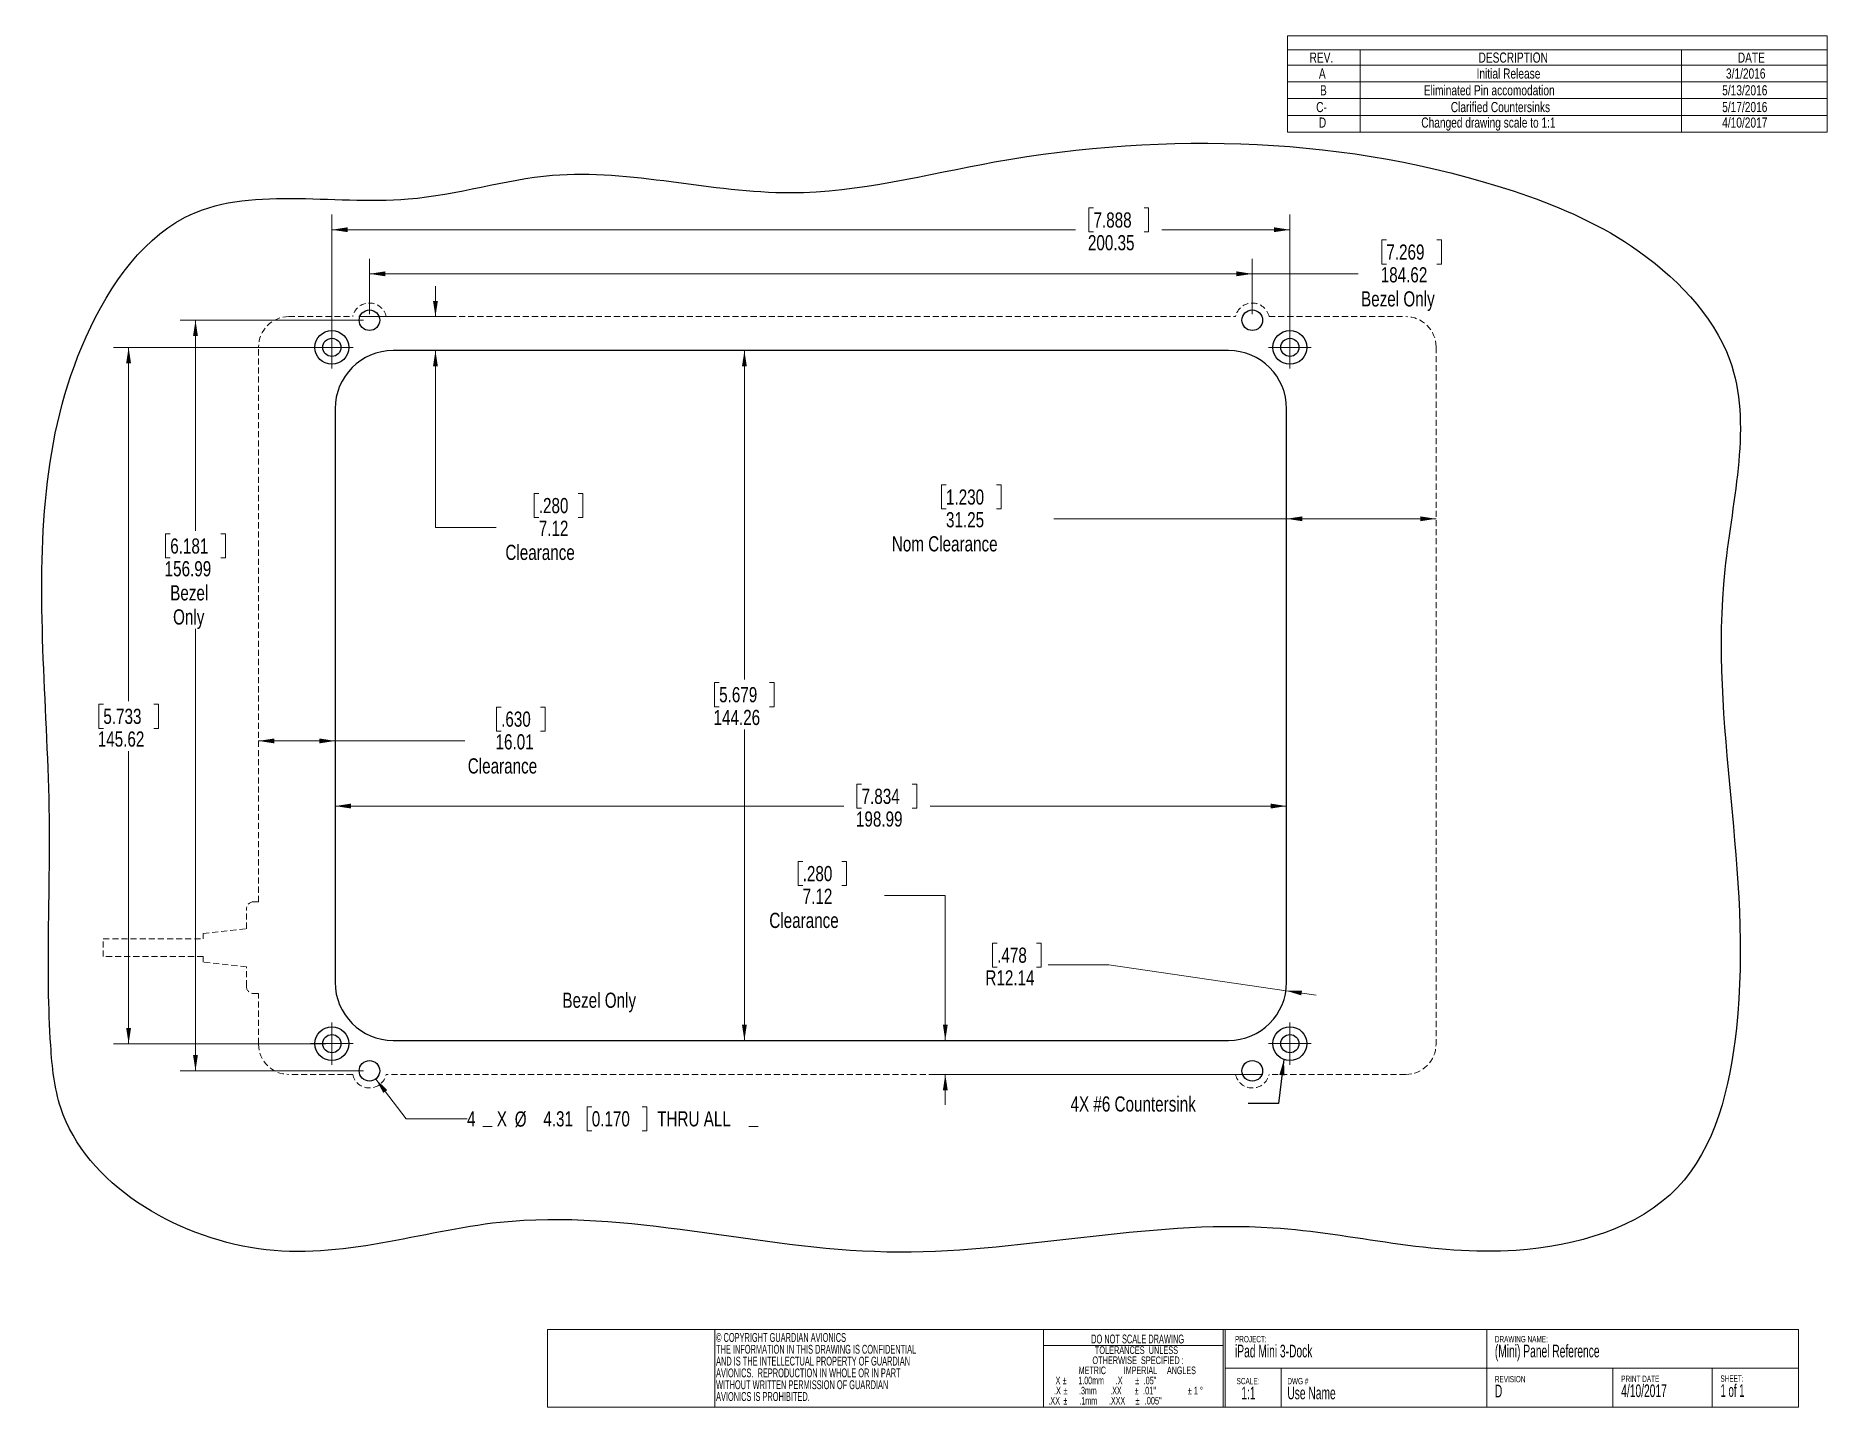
# Model space of a CAD drawing. Header units: millimetres. Extents: x 22 to 397, y 10 to 297.
import ezdxf

# ---------------------------------------------------------------- set-up
doc = ezdxf.new("R2010")
doc.units = ezdxf.units.MM
doc.linetypes.add('HIDDEN', pattern=[1.905, 1.27, -0.635])
doc.styles.add('SLDTEXTSTYLE0', font='TXT', dxfattribs={"width": 0.605})
doc.styles.add('SLDTEXTSTYLE1', font='TXT', dxfattribs={"width": 0.57})
doc.styles.add('SLDTEXTSTYLE2', font='TXT', dxfattribs={"width": 0.561765})
doc.styles.add('SLDTEXTSTYLE3', font='TXT', dxfattribs={"width": 0.56})
doc.styles.add('SLDTEXTSTYLE4', font='TXT', dxfattribs={"width": 0.5525})
doc.styles.add('SLDTEXTSTYLE5', font='TXT', dxfattribs={"width": 0.75})
doc.dimstyles.new('SLDDIMSTYLE0', dxfattribs={"dimtxt": 3.175, "dimasz": 3.302, "dimexe": 0, "dimexo": 0.0625, "dimgap": 0.79375, "dimtad": 0, "dimtih": 1, "dimtoh": 1, "dimrnd": 1e-09, "dimzin": 12, "dimdsep": 46, "dimtxsty": 'SLDTEXTSTYLE5', "dimsah": 1, "dimcen": 0.09, "dimadec": 0, "dimazin": 3, "dimtfac": 1, "dimtofl": 0, "dimtmove": 0, "dimatfit": 3, "dimfxl": 1, "dimfrac": 2, "dimtolj": 1, "dimtzin": 12, "dimarcsym": 0})
doc.dimstyles.new('SLDDIMSTYLE1', dxfattribs={"dimtxt": 3.175, "dimasz": 3.302, "dimexe": 0, "dimexo": 0.0625, "dimgap": 0.79375, "dimtad": 0, "dimtih": 1, "dimtoh": 1, "dimrnd": 1e-09, "dimzin": 12, "dimdsep": 46, "dimtxsty": 'SLDTEXTSTYLE5', "dimsah": 1, "dimcen": 0.09, "dimadec": 0, "dimazin": 3, "dimtfac": 1, "dimtmove": 0, "dimatfit": 0, "dimfxl": 1, "dimfrac": 2, "dimtolj": 1, "dimtzin": 12, "dimarcsym": 0})
doc.dimstyles.new('SLDDIMSTYLE2', dxfattribs={"dimtxt": 3.175, "dimasz": 3.302, "dimexe": 0, "dimexo": 0.0625, "dimgap": 0.79375, "dimtad": 0, "dimtih": 1, "dimtoh": 1, "dimrnd": 1e-09, "dimzin": 12, "dimdsep": 46, "dimtxsty": 'SLDTEXTSTYLE5', "dimsah": 1, "dimcen": 0, "dimadec": 0, "dimazin": 3, "dimtfac": 1, "dimtofl": 0, "dimtmove": 1, "dimatfit": 3, "dimfxl": 1, "dimfrac": 2, "dimtolj": 1, "dimtzin": 12, "dimarcsym": 0})
doc.dimstyles.new('SLDDIMSTYLE3', dxfattribs={"dimtxt": 3.175, "dimasz": 3.302, "dimexe": 0, "dimexo": 0.0625, "dimgap": 0.79375, "dimtad": 0, "dimtih": 1, "dimtoh": 1, "dimrnd": 1e-09, "dimzin": 4, "dimdsep": 46, "dimtxsty": 'SLDTEXTSTYLE5', "dimsah": 1, "dimcen": 0, "dimadec": 0, "dimazin": 1, "dimtfac": 1, "dimtofl": 0, "dimtmove": 0, "dimatfit": 3, "dimfxl": 1, "dimfrac": 2, "dimtolj": 1, "dimtzin": 12, "dimarcsym": 0})
doc.dimstyles.new('SLDDIMSTYLE4', dxfattribs={"dimtxt": 0.18, "dimasz": 3.302, "dimexe": 0, "dimexo": 0.0625, "dimgap": 0, "dimtad": 0, "dimtih": 1, "dimtoh": 1, "dimdec": 0, "dimrnd": 1e-09, "dimzin": 0, "dimdsep": 46, "dimtxsty": 'Standard', "dimsah": 1, "dimcen": 0.09, "dimadec": 0, "dimazin": 0, "dimtfac": 3.302, "dimtdec": 0, "dimtofl": 0, "dimtmove": 0, "dimatfit": 3, "dimfxl": 1, "dimfrac": 2, "dimtolj": 1, "dimtzin": 0, "dimarcsym": 0})

# ---------------------------------------------------------------- blocks, each defined once
blk = doc.blocks.new('SW_NOTE_0')
at = {"color": 0, "linetype": 'Continuous', "lineweight": 0, "char_height": 1.8521, "attachment_point": 1, "style": 'SLDTEXTSTYLE0'}
for s, insert in [('© COPYRIGHT GUARDIAN AVIONICS', (0, 2.39)), ('AND IS THE INTELLECTUAL PROPERTY OF GUARDIAN', (0, -2.55)), ('THE INFORMATION IN THIS DRAWING IS CONFIDENTIAL', (0, -0.08)), ('AVIONICS.  REPRODUCTION IN WHOLE OR IN PART', (0, -5.02)), ('WITHOUT WRITTEN PERMISSION OF GUARDIAN', (0, -7.49)), ('AVIONICS IS PROHIBITED.', (0, -9.96))]:
    blk.add_mtext(s, dxfattribs=dict(at, insert=insert))
blk = doc.blocks.new('SW_NOTE_1')
at = {"color": 0, "linetype": 'Continuous', "lineweight": 0, "attachment_point": 1, "style": 'SLDTEXTSTYLE0'}
for s, insert, char_height in [('4/10/2017', (0, -0.12), 2.646), ('PRINT DATE', (0, 1.71), 1.323)]:
    blk.add_mtext(s, dxfattribs=dict(at, insert=insert, char_height=char_height))
blk = doc.blocks.new('SW_NOTE_2')
at = {"color": 0, "linetype": 'Continuous', "lineweight": 0, "attachment_point": 1, "style": 'SLDTEXTSTYLE0'}
for s, insert, char_height in [('DRAWING NAME:', (0, 1.71), 1.3229), ('(Mini) Panel Reference', (0, -0.12), 2.6458)]:
    blk.add_mtext(s, dxfattribs=dict(at, insert=insert, char_height=char_height))
blk = doc.blocks.new('SW_NOTE_3')
at = {"color": 0, "linetype": 'Continuous', "lineweight": 0, "attachment_point": 1}
for s, insert, char_height, style in [('SHEET:', (0, 1.71), 1.323, 'SLDTEXTSTYLE0'), ('1 of 1', (0, -0.12), 2.646, 'SLDTEXTSTYLE1')]:
    blk.add_mtext(s, dxfattribs=dict(at, insert=insert, char_height=char_height, style=style))
blk = doc.blocks.new('SW_NOTE_4')
at = {"color": 0, "linetype": 'Continuous', "lineweight": 0, "attachment_point": 1, "style": 'SLDTEXTSTYLE0'}
for s, insert, char_height in [('REVISION', (0, 1.71), 1.323), ('D', (0, -0.12), 2.65)]:
    blk.add_mtext(s, dxfattribs=dict(at, insert=insert, char_height=char_height))
blk = doc.blocks.new('SW_NOTE_5')
at = {"color": 0, "linetype": 'Continuous', "lineweight": 0, "attachment_point": 1, "style": 'SLDTEXTSTYLE0'}
for s, insert, char_height in [('DWG #', (0, 1.71), 1.323), ('Use Name', (0, -0.12), 2.646)]:
    blk.add_mtext(s, dxfattribs=dict(at, insert=insert, char_height=char_height))
blk = doc.blocks.new('SW_NOTE_6')
at = {"color": 0, "linetype": 'Continuous', "lineweight": 0, "attachment_point": 2}
for s, insert, char_height, style in [('DO NOT SCALE DRAWING', (15.77, 2.39), 1.8521, 'SLDTEXTSTYLE0'), ('OTHERWISE  SPECIFIED :', (15.87, -2.19), 1.5875, 'SLDTEXTSTYLE0'), ('TOLERANCES  UNLESS', (15.53, -0.07), 1.5875, 'SLDTEXTSTYLE0'), ('X', (-0.89, -6.42), 1.59, 'SLDTEXTSTYLE0'), ('%%p', (0.52, -6.42), 1.587, 'SLDTEXTSTYLE0'), ('1.00mm      .X', (7.99, -6.42), 1.5875, 'SLDTEXTSTYLE3'), ('METRIC         IMPERIAL     ANGLES', (15.7, -4.3), 1.5875, 'SLDTEXTSTYLE2'), ('%%p', (15.68, -6.42), 1.587, 'SLDTEXTSTYLE0'), ('.05"', (18.36, -6.42), 1.587, 'SLDTEXTSTYLE0'), ('.XX', (-1.69, -10.65), 1.587, 'SLDTEXTSTYLE0'), ('.X', (-0.99, -8.54), 1.587, 'SLDTEXTSTYLE0'), ('%%p', (0.66, -10.65), 1.587, 'SLDTEXTSTYLE0'), ('%%p', (0.68, -8.54), 1.587, 'SLDTEXTSTYLE0'), ('.3mm       .XX', (7.98, -8.54), 1.5875, 'SLDTEXTSTYLE4'), ('.1mm      .XXX', (8.38, -10.65), 1.5875, 'SLDTEXTSTYLE3'), ('%%p', (15.58, -8.54), 1.587, 'SLDTEXTSTYLE0'), ('%%p', (15.75, -10.65), 1.587, 'SLDTEXTSTYLE0'), ('.01"', (18.26, -8.54), 1.587, 'SLDTEXTSTYLE0'), ('.005"', (19.03, -10.65), 1.587, 'SLDTEXTSTYLE0'), ('%%p', (26.67, -8.54), 1.587, 'SLDTEXTSTYLE0'), ('1', (27.96, -8.54), 1.59, 'SLDTEXTSTYLE0'), ('%%d', (29.12, -8.54), 1.587, 'SLDTEXTSTYLE0')]:
    blk.add_mtext(s, dxfattribs=dict(at, insert=insert, char_height=char_height, style=style))
blk = doc.blocks.new('SW_NOTE_7')
at = {"color": 0, "linetype": 'Continuous', "lineweight": 0, "attachment_point": 1, "style": 'SLDTEXTSTYLE0'}
for s, insert, char_height in [('SCALE:', (0, 1.71), 1.323), ('1:1', (0.99, -0.12), 2.646)]:
    blk.add_mtext(s, dxfattribs=dict(at, insert=insert, char_height=char_height))
blk = doc.blocks.new('SW_NOTE_8')
at = {"color": 0, "linetype": 'Continuous', "lineweight": 0, "attachment_point": 1, "style": 'SLDTEXTSTYLE0'}
for s, insert, char_height in [('PROJECT:', (0, 1.71), 1.323), ('iPad Mini 3-Dock', (0, -0.12), 2.6458)]:
    blk.add_mtext(s, dxfattribs=dict(at, insert=insert, char_height=char_height))
blk = doc.blocks.new('SW_TABLEANNOTATION_0')
at = {"color": 0, "linetype": 'Continuous', "lineweight": 18}
for p, q in [((0, 0), (0, -20.15)), ((112.87, 0), (0, 0)), ((112.87, -20.15), (112.87, 0)), ((0, -2.95), (112.87, -2.95)), ((15.24, -2.95), (15.24, -6.13)), ((82.39, -2.95), (82.39, -6.13)), ((0, -6.13), (112.87, -6.13)), ((15.24, -6.13), (15.24, -20.15)), ((82.39, -6.13), (82.39, -20.15)), ((0, -9.63), (112.87, -9.63)), ((0, -13.14), (112.87, -13.14)), ((0, -16.64), (112.87, -16.64)), ((0, -20.15), (112.87, -20.15))]:
    blk.add_line(p, q, dxfattribs=at)
at = {"color": 0, "linetype": 'Continuous', "lineweight": 18, "attachment_point": 1, "style": 'SLDTEXTSTYLE5'}
for s, insert, char_height in [('REV.', (4.63, -3.49), 2.117), ('DESCRIPTION', (39.96, -3.49), 2.1167), ('DATE', (94.18, -3.49), 2.117), ('A', (6.58, -6.83), 2.12), ('Initial Release', (39.56, -6.83), 2.1167), ('3/1/2016', (91.71, -6.83), 2.117), ('B', (6.81, -10.33), 2.12), ('Eliminated Pin accomodation', (28.51, -10.33), 2.1167), ('5/13/2016', (90.92, -10.33), 2.117), ('C-', (6.01, -13.84), 2.117), ('Clarified Countersinks', (34.16, -13.84), 2.1167), ('5/17/2016', (90.92, -13.84), 2.117), ('D', (6.57, -17.08), 2.12), ('Changed drawing scale to 1:1', (27.99, -17.08), 2.1167), ('4/10/2017', (90.92, -17.08), 2.117)]:
    blk.add_mtext(s, dxfattribs=dict(at, insert=insert, char_height=char_height))
blk = doc.blocks.new('_D')
at = {"color": 7, "linetype": 'Continuous', "lineweight": 18}
for p, q in [((194.67, 140.15), (193.7, 140.15)), ((193.7, 140.15), (193.7, 135.11)), ((205.22, 140.15), (206.19, 140.15)), ((206.19, 140.15), (206.19, 135.11)), ((84.56, 135.57), (190.92, 135.57)), ((193.7, 135.11), (194.67, 135.11)), ((206.19, 135.11), (205.22, 135.11)), ((283.55, 135.57), (208.98, 135.57))]:
    blk.add_line(p, q, dxfattribs=at)
for points in [[(84.56, 135.57), (87.87, 135.07), (87.87, 136.08)], [(283.55, 135.57), (280.25, 136.08), (280.25, 135.07)]]:
    blk.add_solid(points, dxfattribs=at)
at = {"color": 7, "linetype": 'Continuous', "lineweight": 18, "char_height": 3.175, "attachment_point": 1, "style": 'SLDTEXTSTYLE5'}
for s, insert in [('7.834', (194.67, 139.2)), ('198.99', (193.49, 134.45))]:
    blk.add_mtext(s, dxfattribs=dict(at, insert=insert))
blk = doc.blocks.new('_D_1')
at = {"color": 7, "linetype": 'Continuous', "lineweight": 18}
for p, q in [((170.16, 230.82), (170.16, 162.05)), ((164.88, 161.4), (163.92, 161.4)), ((163.92, 161.4), (163.92, 156.36)), ((175.44, 161.4), (176.41, 161.4)), ((176.41, 161.4), (176.41, 156.36)), ((163.92, 156.36), (164.88, 156.36)), ((176.41, 156.36), (175.44, 156.36)), ((170.16, 86.57), (170.16, 151.61))]:
    blk.add_line(p, q, dxfattribs=at)
for points in [[(170.16, 230.82), (169.65, 227.52), (170.67, 227.52)], [(170.16, 86.57), (170.67, 89.87), (169.65, 89.87)]]:
    blk.add_solid(points, dxfattribs=at)
at = {"color": 7, "linetype": 'Continuous', "lineweight": 18, "char_height": 3.175, "attachment_point": 1, "style": 'SLDTEXTSTYLE5'}
for s, insert in [('5.679', (164.88, 160.46)), ('144.26', (163.71, 155.7))]:
    blk.add_mtext(s, dxfattribs=dict(at, insert=insert))
blk = doc.blocks.new('_D_2')
at = {"color": 7, "linetype": 'Continuous', "lineweight": 18}
for p, q in [((212.32, 202.75), (211.35, 202.75)), ((211.35, 202.75), (211.35, 197.71)), ((222.87, 202.75), (223.84, 202.75)), ((223.84, 202.75), (223.84, 197.71)), ((211.35, 197.71), (212.32, 197.71)), ((223.84, 197.71), (222.87, 197.71)), ((283.55, 195.66), (234.85, 195.66)), ((314.8, 195.66), (283.55, 195.66))]:
    blk.add_line(p, q, dxfattribs=at)
for points in [[(283.55, 195.66), (286.86, 195.15), (286.86, 196.16)], [(314.8, 195.66), (311.5, 196.16), (311.5, 195.15)]]:
    blk.add_solid(points, dxfattribs=at)
at = {"color": 7, "linetype": 'Continuous', "lineweight": 18, "char_height": 3.175, "attachment_point": 1, "style": 'SLDTEXTSTYLE5'}
for s, insert in [('1.230', (212.32, 201.8)), ('31.25', (212.32, 197.05)), ('Nom Clearance', (200.99, 192.01))]:
    blk.add_mtext(s, dxfattribs=dict(at, insert=insert))
blk = doc.blocks.new('_D_3')
at = {"color": 7, "linetype": 'Continuous', "lineweight": 18}
for p, q in [((119.29, 156.29), (118.32, 156.29)), ((118.32, 156.29), (118.32, 151.25)), ((127.5, 156.29), (128.47, 156.29)), ((128.47, 156.29), (128.47, 151.25)), ((118.32, 151.25), (119.29, 151.25)), ((128.47, 151.25), (127.5, 151.25)), ((68.56, 149.2), (84.56, 149.2)), ((84.56, 149.2), (111.67, 149.2))]:
    blk.add_line(p, q, dxfattribs=at)
for points in [[(68.56, 149.2), (71.86, 148.69), (71.86, 149.71)], [(84.56, 149.2), (81.26, 149.71), (81.26, 148.69)]]:
    blk.add_solid(points, dxfattribs=at)
at = {"color": 7, "linetype": 'Continuous', "lineweight": 18, "char_height": 3.175, "attachment_point": 1, "style": 'SLDTEXTSTYLE5'}
for s, insert in [('.630', (119.29, 155.35)), ('16.01', (118.12, 150.6)), ('Clearance', (112.31, 145.56))]:
    blk.add_mtext(s, dxfattribs=dict(at, insert=insert))
blk = doc.blocks.new('_D_4')
at = {"color": 7, "linetype": 'Continuous', "lineweight": 18}
for p, q in [((105.55, 237.94), (105.55, 244.29)), ((89.51, 237.94), (108.72, 237.94)), ((105.55, 193.87), (105.55, 230.82)), ((127.16, 200.96), (126.19, 200.96)), ((126.19, 200.96), (126.19, 195.92)), ((135.37, 200.96), (136.34, 200.96)), ((136.34, 200.96), (136.34, 195.92)), ((126.19, 195.92), (127.16, 195.92)), ((136.34, 195.92), (135.37, 195.92)), ((118.25, 193.87), (105.55, 193.87))]:
    blk.add_line(p, q, dxfattribs=at)
for points in [[(105.55, 237.94), (106.06, 241.24), (105.04, 241.24)], [(105.55, 230.82), (105.04, 227.52), (106.06, 227.52)]]:
    blk.add_solid(points, dxfattribs=at)
at = {"color": 7, "linetype": 'Continuous', "lineweight": 18, "char_height": 3.175, "attachment_point": 1, "style": 'SLDTEXTSTYLE5'}
for s, insert in [('.280', (127.16, 200.01)), ('7.12', (127.16, 195.26)), ('Clearance', (120.18, 190.22))]:
    blk.add_mtext(s, dxfattribs=dict(at, insert=insert))
blk = doc.blocks.new('_D_5')
at = {"color": 7, "linetype": 'Continuous', "lineweight": 18}
for p, q in [((182.35, 123.99), (181.38, 123.99)), ((181.38, 123.99), (181.38, 118.95)), ((190.56, 123.99), (191.53, 123.99)), ((191.53, 123.99), (191.53, 118.95)), ((181.38, 118.95), (182.35, 118.95)), ((191.53, 118.95), (190.56, 118.95)), ((199.47, 116.9), (212.17, 116.9)), ((212.17, 116.9), (212.17, 86.57)), ((278.61, 79.45), (209, 79.45)), ((212.17, 79.45), (212.17, 73.1))]:
    blk.add_line(p, q, dxfattribs=at)
for points in [[(212.17, 86.57), (212.68, 89.87), (211.67, 89.87)], [(212.17, 79.45), (211.67, 76.15), (212.68, 76.15)]]:
    blk.add_solid(points, dxfattribs=at)
at = {"color": 7, "linetype": 'Continuous', "lineweight": 18, "char_height": 3.175, "attachment_point": 1, "style": 'SLDTEXTSTYLE5'}
for s, insert in [('.280', (182.35, 123.04)), ('7.12', (182.35, 118.29)), ('Clearance', (175.37, 113.25))]:
    blk.add_mtext(s, dxfattribs=dict(at, insert=insert))
blk = doc.blocks.new('_D_6')
at = {"color": 7, "linetype": 'Continuous', "lineweight": 18}
for p, q in [((83.88, 232.78), (83.88, 259.29)), ((243.17, 260.69), (242.21, 260.69)), ((242.21, 260.69), (242.21, 255.65)), ((253.73, 260.69), (254.7, 260.69)), ((254.7, 260.69), (254.7, 255.65)), ((284.24, 232.78), (284.24, 259.29)), ((83.88, 256.11), (239.42, 256.11)), ((242.21, 255.65), (243.17, 255.65)), ((254.7, 255.65), (253.73, 255.65)), ((284.24, 256.11), (257.48, 256.11))]:
    blk.add_line(p, q, dxfattribs=at)
for points in [[(83.88, 256.11), (87.18, 255.61), (87.18, 256.62)], [(284.24, 256.11), (280.93, 256.62), (280.93, 255.61)]]:
    blk.add_solid(points, dxfattribs=at)
at = {"color": 7, "linetype": 'Continuous', "lineweight": 18, "char_height": 3.175, "attachment_point": 1, "style": 'SLDTEXTSTYLE5'}
for s, insert in [('7.888', (243.17, 259.74)), ('200.35', (242, 254.99))]:
    blk.add_mtext(s, dxfattribs=dict(at, insert=insert))
blk = doc.blocks.new('_D_7')
at = {"color": 7, "linetype": 'Continuous', "lineweight": 18}
for p, q in [((82.61, 231.51), (38.21, 231.51)), ((41.38, 231.51), (41.38, 157.52)), ((36.1, 156.87), (35.13, 156.87)), ((35.13, 156.87), (35.13, 151.83)), ((46.66, 156.87), (47.63, 156.87)), ((47.63, 156.87), (47.63, 151.83)), ((35.13, 151.83), (36.1, 151.83)), ((47.63, 151.83), (46.66, 151.83)), ((41.38, 85.88), (41.38, 147.08)), ((82.61, 85.88), (38.21, 85.88))]:
    blk.add_line(p, q, dxfattribs=at)
for points in [[(41.38, 231.51), (40.87, 228.2), (41.89, 228.2)], [(41.38, 85.88), (41.89, 89.19), (40.87, 89.19)]]:
    blk.add_solid(points, dxfattribs=at)
at = {"color": 7, "linetype": 'Continuous', "lineweight": 18, "char_height": 3.175, "attachment_point": 1, "style": 'SLDTEXTSTYLE5'}
for s, insert in [('5.733', (36.1, 155.93)), ('145.62', (34.93, 151.18))]:
    blk.add_mtext(s, dxfattribs=dict(at, insert=insert))
blk = doc.blocks.new('_D_8')
at = {"color": 7, "linetype": 'Continuous', "lineweight": 18}
for p, q in [((223.03, 106.93), (222.07, 106.93)), ((222.07, 106.93), (222.07, 101.89)), ((231.24, 106.93), (232.21, 106.93)), ((232.21, 106.93), (232.21, 101.89)), ((222.07, 101.89), (223.03, 101.89)), ((232.21, 101.89), (231.24, 101.89)), ((246.4, 102.36), (233.7, 102.36)), ((283.43, 96.96), (246.4, 102.36)), ((283.43, 96.96), (289.71, 96.04))]:
    blk.add_line(p, q, dxfattribs=at)
blk.add_solid([(283.43, 96.96), (286.62, 95.98), (286.77, 96.98)], dxfattribs=at)
at = {"color": 7, "linetype": 'Continuous', "lineweight": 18, "char_height": 3.175, "attachment_point": 1, "style": 'SLDTEXTSTYLE5'}
for s, insert in [('.478', (223.03, 105.98)), ('R12.14', (220.57, 101.23))]:
    blk.add_mtext(s, dxfattribs=dict(at, insert=insert))
blk = doc.blocks.new('_D_9')
at = {"color": 7, "linetype": 'Continuous', "lineweight": 18}
for p, q in [((93.06, 78.49), (99.46, 70.18)), ((138.24, 72.7), (137.27, 72.7)), ((137.27, 72.7), (137.27, 67.66)), ((148.79, 72.7), (149.76, 72.7)), ((149.76, 72.7), (149.76, 67.66)), ((99.46, 70.18), (112.16, 70.18)), ((116.44, 68.54), (115.47, 68.54)), ((115.47, 68.54), (116.44, 68.54)), ((116.44, 68.54), (117.41, 68.54)), ((117.41, 68.54), (116.44, 68.54)), ((137.27, 67.66), (138.24, 67.66)), ((149.76, 67.66), (148.79, 67.66)), ((172.09, 68.54), (171.12, 68.54)), ((171.12, 68.54), (172.09, 68.54)), ((172.09, 68.54), (173.06, 68.54)), ((173.06, 68.54), (172.09, 68.54))]:
    blk.add_line(p, q, dxfattribs=at)
blk.add_solid([(93.06, 78.49), (94.67, 75.57), (95.48, 76.19)], dxfattribs=at)
at = {"color": 7, "linetype": 'Continuous', "lineweight": 18, "attachment_point": 1, "style": 'SLDTEXTSTYLE5'}
for s, insert, char_height in [('4', (112.16, 71.75), 3.17), ('X', (118.38, 71.75), 3.17), ('%%c', (122.13, 71.7), 3.175), ('4.31', (128.11, 71.75), 3.175), ('0.170', (138.24, 71.75), 3.175), ('THRU ALL', (151.92, 71.75), 3.175)]:
    blk.add_mtext(s, dxfattribs=dict(at, insert=insert, char_height=char_height))
blk = doc.blocks.new('_D_10')
at = {"color": 7, "linetype": 'Continuous', "lineweight": 18}
for p, q in [((90.48, 237.19), (52.19, 237.19)), ((55.37, 237.19), (55.37, 193.14)), ((50.09, 192.5), (49.12, 192.5)), ((49.12, 192.5), (49.12, 187.46)), ((60.65, 192.5), (61.61, 192.5)), ((61.61, 192.5), (61.61, 187.46)), ((49.12, 187.46), (50.09, 187.46)), ((61.61, 187.46), (60.65, 187.46)), ((55.37, 80.2), (55.37, 172.63)), ((90.48, 80.2), (52.19, 80.2))]:
    blk.add_line(p, q, dxfattribs=at)
for points in [[(55.37, 237.19), (54.86, 233.89), (55.87, 233.89)], [(55.37, 80.2), (55.87, 83.5), (54.86, 83.5)]]:
    blk.add_solid(points, dxfattribs=at)
at = {"color": 7, "linetype": 'Continuous', "lineweight": 18, "char_height": 3.175, "attachment_point": 1, "style": 'SLDTEXTSTYLE5'}
for s, insert in [('6.181', (50.09, 191.55)), ('156.99', (48.92, 186.8)), ('Bezel', (50.08, 181.76)), ('Only', (50.68, 176.72))]:
    blk.add_mtext(s, dxfattribs=dict(at, insert=insert))
blk = doc.blocks.new('_D_11')
at = {"color": 7, "linetype": 'Continuous', "lineweight": 18}
for p, q in [((304.41, 253.98), (303.44, 253.98)), ((303.44, 253.98), (303.44, 248.94)), ((314.96, 253.98), (315.93, 253.98)), ((315.93, 253.98), (315.93, 248.94)), ((91.75, 238.46), (91.75, 250.06)), ((276.37, 238.46), (276.37, 250.06)), ((303.44, 248.94), (304.41, 248.94)), ((315.93, 248.94), (314.96, 248.94)), ((91.75, 246.89), (276.37, 246.89)), ((276.37, 246.89), (298.48, 246.89))]:
    blk.add_line(p, q, dxfattribs=at)
for points in [[(91.75, 246.89), (95.05, 246.38), (95.05, 247.4)], [(276.37, 246.89), (273.07, 247.4), (273.07, 246.38)]]:
    blk.add_solid(points, dxfattribs=at)
at = {"color": 7, "linetype": 'Continuous', "lineweight": 18, "char_height": 3.175, "attachment_point": 1, "style": 'SLDTEXTSTYLE5'}
for s, insert in [('7.269', (304.41, 253.03)), ('184.62', (303.23, 248.28)), ('Bezel Only', (299.12, 243.24))]:
    blk.add_mtext(s, dxfattribs=dict(at, insert=insert))
blk = doc.blocks.new('SW_CENTERMARKSYMBOL_0')
at = {"color": 0, "linetype": 'Continuous', "lineweight": 0}
for p, q in [((0, 2.54), (0, 4.43865)), ((-2.54, 0), (-4.43865, 0)), ((0, 0), (-2.54, 0)), ((0, 0), (0, 2.54)), ((0, 0), (0, -2.54)), ((0, 0), (2.54, 0)), ((2.54, 0), (4.43865, 0)), ((0, -2.54), (0, -4.43865))]:
    blk.add_line(p, q, dxfattribs=at)
blk = doc.blocks.new('SW_CENTERMARKSYMBOL_1')
at = {"color": 0, "linetype": 'Continuous', "lineweight": 0}
for p, q in [((0, 2.54), (0, 4.43865)), ((-2.54, 0), (-4.43865, 0)), ((0, 0), (-2.54, 0)), ((0, 0), (0, 2.54)), ((0, 0), (0, -2.54)), ((0, 0), (2.54, 0)), ((2.54, 0), (4.43865, 0)), ((0, -2.54), (0, -4.43865))]:
    blk.add_line(p, q, dxfattribs=at)
blk = doc.blocks.new('SW_CENTERMARKSYMBOL_2')
at = {"color": 0, "linetype": 'Continuous', "lineweight": 0}
for p, q in [((0, 2.54), (0, 4.43865)), ((-2.54, 0), (-4.43865, 0)), ((0, 0), (-2.54, 0)), ((0, 0), (0, 2.54)), ((0, 0), (0, -2.54)), ((0, 0), (2.54, 0)), ((2.54, 0), (4.43865, 0)), ((0, -2.54), (0, -4.43865))]:
    blk.add_line(p, q, dxfattribs=at)
blk = doc.blocks.new('SW_CENTERMARKSYMBOL_3')
at = {"color": 0, "linetype": 'Continuous', "lineweight": 0}
for p, q in [((0, 2.54), (0, 4.43865)), ((-2.54, 0), (-4.43865, 0)), ((0, 0), (-2.54, 0)), ((0, 0), (0, 2.54)), ((0, 0), (0, -2.54)), ((0, 0), (2.54, 0)), ((2.54, 0), (4.43865, 0)), ((0, -2.54), (0, -4.43865))]:
    blk.add_line(p, q, dxfattribs=at)

msp = doc.modelspace()

# ---------------------------------------------------------------- linework, layer by layer
at = {"color": 7, "linetype": 'HIDDEN', "lineweight": 18}
for p, q in [((74.906, 237.941), (88.239, 237.941)), ((95.259, 237.941), (272.859, 237.941)), ((279.879, 237.941), (308.452, 237.941)), ((68.557, 115.544), (68.557, 231.592)), ((314.801, 231.592), (314.801, 85.798)), ((66.017, 109.93), (66.017, 114.001)), ((67.536, 115.544), (68.557, 115.544)), ((56.969, 108.945), (66.017, 109.93)), ((56.969, 107.8), (56.969, 108.945)), ((36.079, 104.09), (36.079, 107.8)), ((36.079, 107.8), (56.969, 107.8)), ((56.969, 104.09), (36.079, 104.09)), ((56.969, 102.945), (56.969, 104.09)), ((66.017, 101.96), (56.969, 102.945)), ((66.017, 97.889), (66.017, 101.96)), ((68.557, 96.346), (67.536, 96.346)), ((68.557, 85.798), (68.557, 96.346)), ((88.239, 79.449), (74.906, 79.449)), ((272.859, 79.449), (95.259, 79.449)), ((308.452, 79.449), (279.879, 79.449))]:
    msp.add_line(p, q, dxfattribs=at)
at = {"color": 7, "linetype": 'Continuous', "lineweight": 25}
for p, q in [((271.409, 230.823), (96.709, 230.823)), ((84.565, 218.679), (84.565, 98.711)), ((283.553, 98.711), (283.553, 218.679)), ((96.709, 86.567), (271.409, 86.567))]:
    msp.add_line(p, q, dxfattribs=at)
at = {"color": 7, "linetype": 'Continuous', "lineweight": 18}
for p, q in [((128.99, 26.112), (128.99, 9.853)), ((128.99, 26.112), (390.61, 26.112)), ((163.942, 26.112), (163.942, 9.853)), ((232.68, 26.112), (232.68, 9.853)), ((270.279, 22.741), (232.68, 22.741)), ((270.279, 26.112), (270.279, 9.853)), ((270.676, 26.112), (270.676, 9.853)), ((325.409, 26.112), (325.409, 17.983)), ((390.61, 9.853), (390.61, 26.112)), ((270.676, 17.983), (299.195, 17.983)), ((282.413, 17.983), (282.413, 9.853)), ((299.195, 17.983), (390.61, 17.983)), ((325.409, 9.853), (325.409, 17.983)), ((351.745, 17.983), (351.745, 9.853)), ((372.544, 17.983), (372.544, 9.853)), ((390.61, 9.853), (128.99, 9.853))]:
    msp.add_line(p, q, dxfattribs=at)
at = {"color": 7, "linetype": 'Continuous', "lineweight": 25}
for centre, radius in [((91.749, 237.19), 2.153), ((276.369, 237.19), 2.153), ((83.882, 231.506), 3.543), ((83.882, 231.506), 1.899), ((284.236, 231.506), 3.543), ((284.236, 231.506), 1.899), ((83.882, 85.884), 3.543), ((83.882, 85.884), 1.899), ((284.236, 85.884), 3.543), ((284.236, 85.884), 1.899), ((91.749, 80.2), 2.153), ((276.369, 80.2), 2.153)]:
    msp.add_circle(centre, radius, dxfattribs=at)
at = {"color": 7, "linetype": 'HIDDEN', "lineweight": 18}
for centre, start, end in [((91.749, 237.19), 12.07715, 167.92285), ((276.369, 237.19), 12.07715, 167.92285), ((91.749, 80.2), 192.07715, 347.92285), ((276.369, 80.2), 192.07715, 347.92285)]:
    msp.add_arc(centre, 3.589, start, end, dxfattribs=at)
at = {"color": 7, "linetype": 'Continuous', "lineweight": 25}
for centre, start, end in [((96.709, 218.679), 90, 180), ((271.409, 218.679), 0, 90), ((96.709, 98.711), 180, 270), ((271.409, 98.711), 270, 0)]:
    msp.add_arc(centre, 12.144, start, end, dxfattribs=at)
at = {"color": 7, "linetype": 'HIDDEN', "lineweight": 18}
for centre, major_axis, ratio, start_param, end_param in [((74.908, 231.59), (-4.491, 4.491), 0.9996955, 5.4979394, 7.0684312), ((308.45, 231.59), (4.491, 4.491), 0.9996955, 5.4979394, 7.0684312), ((67.541, 113.997), (0.152, -1.54), 0.9846623, 3.0444253, 4.6121911), ((67.541, 97.894), (-0.152, -1.54), 0.9846623, 4.8125869, 6.3803526), ((74.908, 85.8), (-4.491, -4.491), 0.9996955, 5.4979394, 7.0684312), ((308.45, 85.8), (4.491, -4.491), 0.9996955, 5.4979394, 7.0684312)]:
    msp.add_ellipse(centre, major_axis=major_axis, ratio=ratio, start_param=start_param, end_param=end_param, dxfattribs=at)
at = {"color": 7, "linetype": 'Continuous', "lineweight": 25}
msp.add_open_spline([(179.856, 263.879), (163.288, 263.842), (135.957, 271.944), (95.301, 258.461), (53.175, 268.568), (29.362, 232.176), (20.697, 188.798), (26.379, 139.11), (23.766, 97.132), (27.569, 59.432), (69.695, 34.332), (128.588, 56.603), (199.848, 34.42), (271.33, 53.718), (325.533, 38.095), (370.053, 51.068), (384.652, 111.213), (367.425, 165.911), (384.098, 226.805), (357.555, 253.875), (306.251, 275.239), (243.453, 277.275), (194.139, 263.911), (179.856, 263.879)], degree=3, knots=[0, 0, 0, 0, 0.0471855, 0.0760869, 0.1204095, 0.1529705, 0.1843027, 0.2468811, 0.2918401, 0.3043187, 0.3522598, 0.4002563, 0.4768548, 0.5532465, 0.6014785, 0.6356067, 0.669216, 0.7598706, 0.8012388, 0.8309342, 0.8567094, 0.9593222, 1, 1, 1, 1], dxfattribs=at)

# ---------------------------------------------------------------- block references
at = {"color": 7, "linetype": 'Continuous', "lineweight": 18}
msp.add_blockref('SW_TABLEANNOTATION_0', (283.723, 296.669), dxfattribs=at)
at = {"color": 7, "linetype": 'Continuous', "lineweight": 0}
for name, p in [('SW_CENTERMARKSYMBOL_0', (83.882, 231.506)), ('SW_CENTERMARKSYMBOL_1', (284.236, 231.506)), ('SW_CENTERMARKSYMBOL_3', (83.882, 85.884)), ('SW_CENTERMARKSYMBOL_2', (284.236, 85.884)), ('SW_NOTE_0', (164.23, 22.97)), ('SW_NOTE_6', (236.621, 22.65)), ('SW_NOTE_8', (272.757, 23.035)), ('SW_NOTE_2', (327.101, 23.035)), ('SW_NOTE_7', (273.092, 14.262)), ('SW_NOTE_5', (283.704, 14.262)), ('SW_NOTE_4', (327.101, 14.676)), ('SW_NOTE_1', (353.53, 14.731)), ('SW_NOTE_3', (374.276, 14.782))]:
    msp.add_blockref(name, p, dxfattribs=at)

# ---------------------------------------------------------------- texts
at = {"color": 7, "linetype": 'Continuous', "lineweight": 0, "char_height": 3.175, "attachment_point": 1, "style": 'SLDTEXTSTYLE5'}
for s, insert in [('Bezel Only', (132.106, 96.552)), ('4X #6 Countersink', (238.36, 74.852))]:
    msp.add_mtext(s, dxfattribs=dict(at, insert=insert))

# ---------------------------------------------------------------- dimensions: what is measured, and where the dimension line sits
at = {"color": 7, "linetype": 'Continuous', "lineweight": 18}
for base, p1, p2, picture, middle in [((284.236, 256.114), (83.882, 231.506), (284.236, 231.506), '_D_6', (248.451, 256.114)), ((84.565, 135.574), (283.553, 98.711), (84.565, 98.711), '_D', (199.946, 135.574))]:
    dim = msp.add_linear_dim(base=base, p1=p1, p2=p2, dimstyle='SLDDIMSTYLE0', dxfattribs=at)
    dim.commit()
    dim.dimension.update_dxf_attribs({"geometry": picture, "text_midpoint": middle, "dimtype": 160})
for base, p1, p2, text, picture, middle in [((276.369, 246.887), (91.749, 237.19), (276.369, 237.19), '<>\\PBezel Only', '_D_11', (309.686, 246.887)), ((314.801, 195.656), (283.553, 218.679), (314.801, 231.592), '<>\\PNom Clearance', '_D_2', (217.595, 195.656)), ((84.565, 149.2), (68.557, 115.544), (84.565, 98.711), '<>\\PClearance', '_D_3', (123.397, 149.2))]:
    dim = msp.add_linear_dim(base=base, p1=p1, p2=p2, text=text, dimstyle='SLDDIMSTYLE0', dxfattribs=at)
    dim.commit()
    dim.dimension.update_dxf_attribs({"geometry": picture, "text_midpoint": middle, "dimtype": 160})
for base, p1, p2, text, dimstyle, picture, middle in [((105.549, 230.823), (88.239, 237.941), (96.709, 230.823), '<>\\PClearance', 'SLDDIMSTYLE1', '_D_4', (105.549, 193.867)), ((55.367, 80.2), (91.749, 237.19), (91.749, 80.2), '<>\\PBezel\\POnly', 'SLDDIMSTYLE0', '_D_10', (55.367, 182.886)), ((212.174, 86.567), (279.879, 79.449), (271.409, 86.567), '<>\\PClearance', 'SLDDIMSTYLE1', '_D_5', (212.174, 116.898))]:
    dim = msp.add_linear_dim(base=base, p1=p1, p2=p2, angle=90, text=text, dimstyle=dimstyle, dxfattribs=at)
    dim.commit()
    dim.dimension.update_dxf_attribs({"geometry": picture, "text_midpoint": middle, "dimtype": 160})
for base, p1, p2, picture, middle in [((41.381, 85.884), (83.882, 231.506), (83.882, 85.884), '_D_7', (41.381, 152.3)), ((170.161, 86.567), (96.709, 230.823), (96.709, 86.567), '_D_1', (170.161, 156.83))]:
    dim = msp.add_linear_dim(base=base, p1=p1, p2=p2, angle=90, dimstyle='SLDDIMSTYLE0', dxfattribs=at)
    dim.commit()
    dim.dimension.update_dxf_attribs({"geometry": picture, "text_midpoint": middle, "dimtype": 160})
dim = msp.add_radius_dim(center=(271.409, 98.711), mpoint=(283.426, 96.958), dimstyle='SLDDIMSTYLE2', dxfattribs=at)
dim.commit()
dim.dimension.update_dxf_attribs({"geometry": '_D_8', "text_midpoint": (227.139, 102.359), "dimtype": 164})
dim = msp.add_diameter_dim_2p(p1=(90.436, 81.906), p2=(93.062, 78.494), text='4X <> THRU ALL\\P', dimstyle='SLDDIMSTYLE3', dxfattribs=at)
dim.commit()
dim.dimension.update_dxf_attribs({"geometry": '_D_9', "text_midpoint": (143.092, 70.18), "dimtype": 163})

# ---------------------------------------------------------------- leaders
at = {"color": 7, "linetype": 'Continuous', "lineweight": 0}
msp.add_leader([(282.989, 82.568), (281.837, 73.359), (275.487, 73.359)], dimstyle='SLDDIMSTYLE4', dxfattribs=at)

doc.saveas('drawing.dxf')
